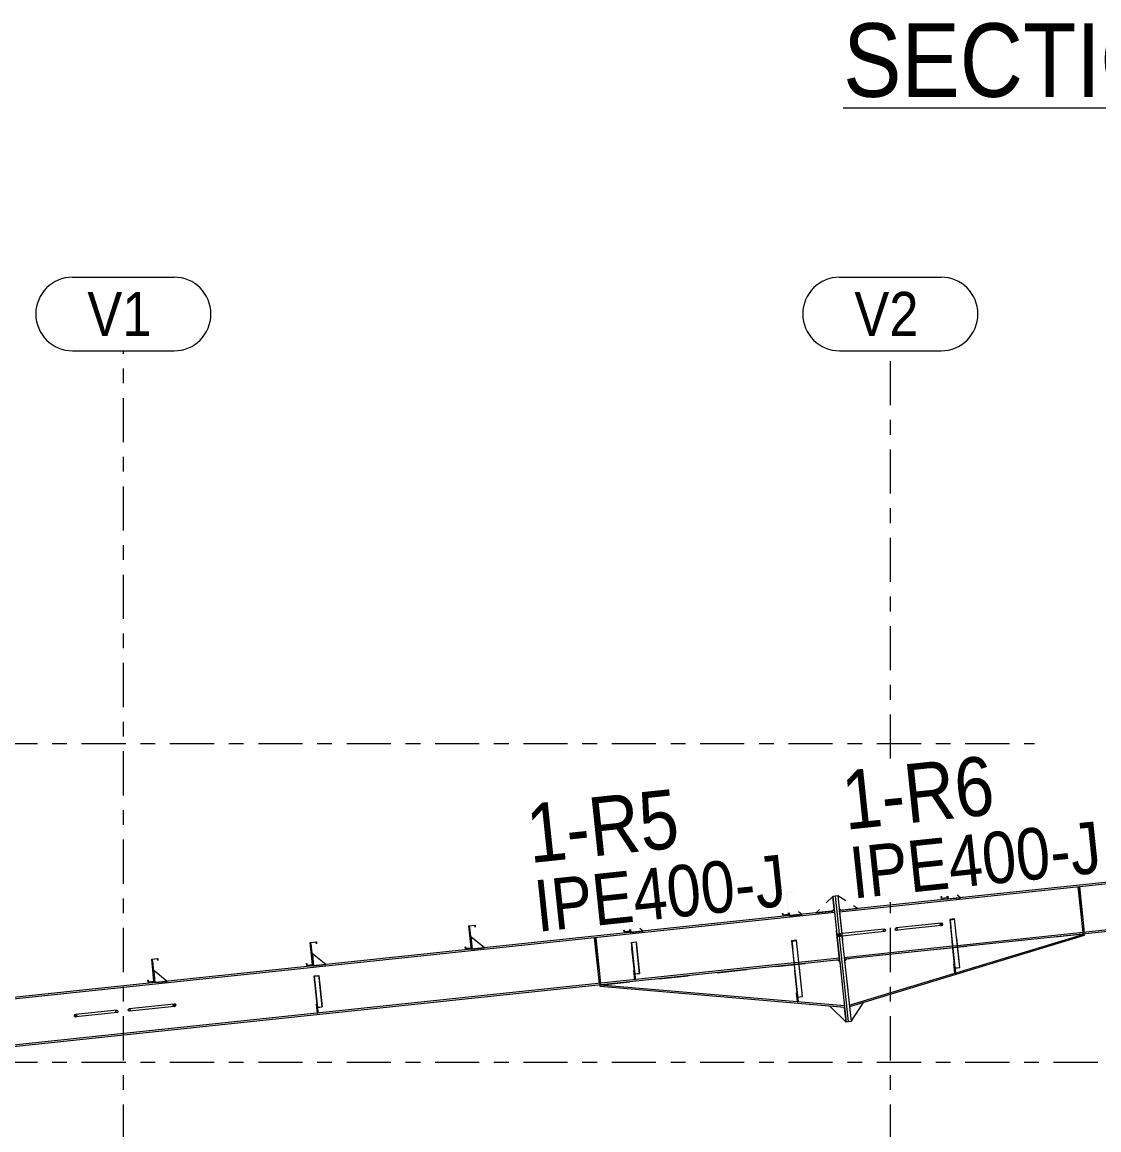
# Model space of a CAD drawing. Header units: millimetres. Extents: x -49 to 773, y -79 to 495.
# Drawn here: x 184 to 257.1, y 87.3 to 162.5 of the extents above; entities that cross this region are included whole.
import ezdxf

# ---------------------------------------------------------------- set-up
doc = ezdxf.new("R2010")
doc.units = ezdxf.units.MM
for name, pattern in [('XKITLINE00', [0]), ('XKITLINE02', [4, 2, -2]), ('XKITLINE03', [6, 3, -1, 1, -1])]:
    doc.linetypes.add(name, pattern=pattern)
for name, color, linetype, lineweight in [('OtherObjectType', 7, 'Continuous', 0), ('Part', 2, 'Continuous', 0), ('PartMark', 7, 'Continuous', 0), ('S-grid', 1, 'Continuous', 0)]:
    doc.layers.add(name, color=color, linetype=linetype, lineweight=lineweight)
doc.styles.add('ARIAL', font='ARIAL.TTF')

# ---------------------------------------------------------------- blocks, each defined once
blk = doc.blocks.new('*A5')
at = {"layer": 'Part'}
blk.add_hatch(color=3, dxfattribs=at).paths.add_polyline_path([(203.784, 97.74), (204.115, 97.775), (204.117, 97.754), (203.802, 97.721), (203.844, 97.322), (203.828, 97.32)], flags=17)
blk = doc.blocks.new('*A6')
at = {"layer": 'Part'}
blk.add_hatch(color=3, dxfattribs=at).paths.add_polyline_path([(236.211, 100.135), (236.543, 100.17), (236.546, 100.141), (236.231, 100.108), (236.288, 99.565), (236.272, 99.563)], flags=17)
blk = doc.blocks.new('*A7')
at = {"layer": 'Part'}
blk.add_hatch(color=3, dxfattribs=at).paths.add_polyline_path([(225.331, 100.013), (225.662, 100.048), (225.664, 100.027), (225.35, 99.994), (225.392, 99.595), (225.375, 99.593)], flags=17)
blk = doc.blocks.new('*A8')
at = {"layer": 'Part'}
blk.add_hatch(color=3, dxfattribs=at).paths.add_polyline_path([(246.952, 101.584), (247.283, 101.619), (247.286, 101.593), (246.971, 101.56), (247.023, 101.066), (247.007, 101.064)], flags=17)
blk = doc.blocks.new('*A29')
at = {"layer": 'Part'}
blk.add_hatch(color=3, dxfattribs=at).paths.add_polyline_path([(246.624, 104.554), (247.038, 104.598), (247.051, 104.474), (247.036, 104.472), (247.025, 104.582), (246.64, 104.541), (246.798, 103.048), (246.383, 103.004), (246.37, 103.128), (246.385, 103.13), (246.396, 103.02), (246.781, 103.061)], flags=17)
blk = doc.blocks.new('*A30')
at = {"layer": 'Part'}
blk.add_hatch(color=3, dxfattribs=at).paths.add_polyline_path([(246.624, 104.554), (247.038, 104.598), (247.051, 104.474), (247.036, 104.472), (247.025, 104.582), (246.64, 104.541), (246.798, 103.048), (246.383, 103.004), (246.37, 103.128), (246.385, 103.13), (246.396, 103.02), (246.781, 103.061)], flags=17)
blk = doc.blocks.new('*A31')
at = {"layer": 'Part'}
blk.add_hatch(color=3, dxfattribs=at).paths.add_polyline_path([(235.85, 103.418), (236.264, 103.462), (236.277, 103.337), (236.263, 103.336), (236.251, 103.445), (235.866, 103.405), (236.024, 101.911), (235.61, 101.868), (235.596, 101.992), (235.611, 101.993), (235.623, 101.884), (236.007, 101.925)], flags=17)
blk = doc.blocks.new('*A32')
at = {"layer": 'Part'}
blk.add_hatch(color=3, dxfattribs=at).paths.add_polyline_path([(235.85, 103.418), (236.264, 103.462), (236.277, 103.337), (236.263, 103.336), (236.251, 103.445), (235.866, 103.405), (236.024, 101.911), (235.61, 101.868), (235.596, 101.992), (235.611, 101.993), (235.623, 101.884), (236.007, 101.925)], flags=17)
blk = doc.blocks.new('*A33')
at = {"layer": 'Part'}
blk.add_hatch(color=3, dxfattribs=at).paths.add_polyline_path([(225.076, 102.282), (225.491, 102.325), (225.504, 102.201), (225.489, 102.199), (225.477, 102.309), (225.093, 102.268), (225.25, 100.775), (224.836, 100.731), (224.823, 100.856), (224.838, 100.857), (224.849, 100.748), (225.234, 100.788)], flags=17)
blk = doc.blocks.new('*A34')
at = {"layer": 'Part'}
blk.add_hatch(color=3, dxfattribs=at).paths.add_polyline_path([(225.076, 102.282), (225.491, 102.325), (225.504, 102.201), (225.489, 102.199), (225.477, 102.309), (225.093, 102.268), (225.25, 100.775), (224.836, 100.731), (224.823, 100.856), (224.838, 100.857), (224.849, 100.748), (225.234, 100.788)], flags=17)
blk = doc.blocks.new('*A35')
at = {"layer": 'Part'}
blk.add_hatch(color=3, dxfattribs=at).paths.add_polyline_path([(214.303, 101.145), (214.717, 101.189), (214.73, 101.065), (214.715, 101.063), (214.704, 101.173), (214.319, 101.132), (214.477, 99.639), (214.062, 99.595), (214.049, 99.719), (214.064, 99.721), (214.076, 99.611), (214.46, 99.652)], flags=17)
blk = doc.blocks.new('*A36')
at = {"layer": 'Part'}
blk.add_hatch(color=3, dxfattribs=at).paths.add_polyline_path([(214.303, 101.145), (214.717, 101.189), (214.73, 101.065), (214.715, 101.063), (214.704, 101.173), (214.319, 101.132), (214.477, 99.639), (214.062, 99.595), (214.049, 99.719), (214.064, 99.721), (214.076, 99.611), (214.46, 99.652)], flags=17)
blk = doc.blocks.new('*A37')
at = {"layer": 'Part'}
blk.add_hatch(color=3, dxfattribs=at).paths.add_polyline_path([(203.529, 100.009), (203.944, 100.053), (203.957, 99.928), (203.942, 99.927), (203.93, 100.036), (203.546, 99.996), (203.703, 98.502), (203.289, 98.459), (203.276, 98.583), (203.291, 98.584), (203.302, 98.475), (203.687, 98.516)], flags=17)
blk = doc.blocks.new('*A38')
at = {"layer": 'Part'}
blk.add_hatch(color=3, dxfattribs=at).paths.add_polyline_path([(203.529, 100.009), (203.944, 100.053), (203.957, 99.928), (203.942, 99.927), (203.93, 100.036), (203.546, 99.996), (203.703, 98.502), (203.289, 98.459), (203.276, 98.583), (203.291, 98.584), (203.302, 98.475), (203.687, 98.516)], flags=17)
blk = doc.blocks.new('*A39')
at = {"layer": 'Part'}
blk.add_hatch(color=3, dxfattribs=at).paths.add_polyline_path([(192.756, 98.873), (193.17, 98.916), (193.183, 98.792), (193.168, 98.79), (193.157, 98.9), (192.772, 98.859), (192.93, 97.366), (192.515, 97.322), (192.502, 97.446), (192.517, 97.448), (192.529, 97.339), (192.913, 97.379)], flags=17)
blk = doc.blocks.new('*A40')
at = {"layer": 'Part'}
blk.add_hatch(color=3, dxfattribs=at).paths.add_polyline_path([(192.756, 98.873), (193.17, 98.916), (193.183, 98.792), (193.168, 98.79), (193.157, 98.9), (192.772, 98.859), (192.93, 97.366), (192.515, 97.322), (192.502, 97.446), (192.517, 97.448), (192.529, 97.339), (192.913, 97.379)], flags=17)
blk = doc.blocks.new('*A41')
at = {"layer": 'Part'}
blk.add_hatch(color=3, dxfattribs=at).paths.add_polyline_path([(194.292, 95.834), (194.371, 95.817), (194.409, 95.762), (194.383, 95.7), (194.309, 95.668), (194.23, 95.684), (194.192, 95.739), (194.218, 95.801)], flags=17)
blk = doc.blocks.new('*A42')
at = {"layer": 'Part'}
blk.add_hatch(color=3, dxfattribs=at).paths.add_polyline_path([(239.441, 100.596), (239.52, 100.58), (239.558, 100.524), (239.532, 100.462), (239.458, 100.43), (239.379, 100.446), (239.341, 100.502), (239.367, 100.563)], flags=17)
blk = doc.blocks.new('*A43')
at = {"layer": 'Part'}
blk.add_hatch(color=3, dxfattribs=at).paths.add_polyline_path([(246.375, 101.327), (246.454, 101.311), (246.492, 101.256), (246.466, 101.194), (246.392, 101.161), (246.313, 101.178), (246.276, 101.233), (246.301, 101.295)], flags=17)
blk = doc.blocks.new('*A48')
at = {"layer": 'Part'}
blk.add_hatch(color=3, dxfattribs=at).paths.add_polyline_path([(187.59, 95.127), (187.666, 95.11), (187.703, 95.055), (187.678, 94.993), (187.607, 94.961), (187.531, 94.977), (187.495, 95.033), (187.519, 95.095)], flags=17)
blk = doc.blocks.new('*A398')
at = {"layer": 'S-grid', "color": 1, "linetype": 'XKITLINE03', "lineweight": 0}
blk.add_line((-10, 113.542), (252.703, 113.542), dxfattribs=at)
blk = doc.blocks.new('*A399')
at = {"layer": 'S-grid', "color": 1, "linetype": 'XKITLINE03', "lineweight": 0}
blk.add_line((-10, 91.875), (568.216, 91.875), dxfattribs=at)
blk = doc.blocks.new('*A401')
at = {"layer": 'Part', "color": 2, "linetype": 'XKITLINE00', "lineweight": 0}
for p, q in [((312.084, 109.85), (239.45, 102.189)), ((312.095, 109.742), (239.462, 102.081)), ((312.093, 109.767), (312.095, 109.742)), ((312.422, 106.643), (247.476, 99.793)), ((312.434, 106.535), (247.487, 99.685)), ((312.422, 106.643), (312.434, 106.535)), ((247.145, 99.758), (239.788, 98.982)), ((247.156, 99.65), (239.8, 98.874))]:
    blk.add_line(p, q, dxfattribs=at)
at = {"layer": 'Part', "color": 7, "linetype": 'XKITLINE02', "lineweight": 0}
for p, q in [((312.084, 109.85), (312.093, 109.767)), ((312.095, 109.742), (312.422, 106.643)), ((239.45, 102.189), (239.8, 98.874)), ((247.476, 99.793), (247.145, 99.758)), ((247.487, 99.685), (247.156, 99.65))]:
    blk.add_line(p, q, dxfattribs=at)
blk = doc.blocks.new('*A448')
at = {"layer": 'S-grid', "color": 1, "linetype": 'XKITLINE03', "lineweight": 0}
for p, q in [((242.917, 112.509), (242.917, 140.208)), ((242.917, -10), (242.917, 102.756))]:
    blk.add_line(p, q, dxfattribs=at)
at = {"layer": 'S-grid', "color": 3, "style": 'ARIAL', "width": 0.85}
blk.add_text('V2', height=3, dxfattribs=at).set_placement((240.47, 141.208))
blk = doc.blocks.new('*A449')
at = {"layer": 'S-grid', "color": 1, "linetype": 'XKITLINE03', "lineweight": 0}
blk.add_line((190.833, -10), (190.833, 140.208), dxfattribs=at)
at = {"layer": 'S-grid', "color": 3, "style": 'ARIAL', "width": 0.85}
blk.add_text('V1', height=3, dxfattribs=at).set_placement((188.386, 141.208))
blk = doc.blocks.new('*A452')
at = {"layer": 'Part', "color": 2, "linetype": 'XKITLINE00', "lineweight": 0}
blk.add_line((215.356, 99.647), (214.44, 100.389), dxfattribs=at)
at = {"layer": 'Part', "color": 7, "linetype": 'XKITLINE02', "lineweight": 0}
for p, q in [((214.44, 100.389), (214.527, 99.56)), ((214.527, 99.56), (215.356, 99.647))]:
    blk.add_line(p, q, dxfattribs=at)
blk = doc.blocks.new('*A453')
at = {"layer": 'Part', "color": 2, "linetype": 'XKITLINE00', "lineweight": 0}
for p, q in [((203.784, 97.74), (204.115, 97.775)), ((203.828, 97.32), (203.784, 97.74)), ((203.802, 97.721), (204.117, 97.754)), ((204.052, 95.354), (203.802, 97.721)), ((203.828, 97.32), (203.844, 97.322)), ((203.828, 97.32), (204.012, 95.574)), ((204.115, 97.775), (204.341, 95.635)), ((204.026, 95.602), (204.341, 95.635)), ((204.036, 95.352), (204.052, 95.354))]:
    blk.add_line(p, q, dxfattribs=at)
at = {"layer": 'Part', "color": 7, "linetype": 'XKITLINE02', "lineweight": 0}
for p, q in [((204.008, 95.614), (204.339, 95.649)), ((204.012, 95.574), (204.036, 95.352))]:
    blk.add_line(p, q, dxfattribs=at)
blk = doc.blocks.new('*A454')
at = {"layer": 'Part', "color": 7, "linetype": 'XKITLINE02', "lineweight": 0}
for p, q in [((204.036, 95.352), (203.784, 97.74)), ((204.052, 95.354), (203.802, 97.721)), ((204.341, 95.635), (204.115, 97.775)), ((204.008, 95.614), (204.339, 95.649)), ((204.026, 95.602), (204.341, 95.635)), ((204.036, 95.352), (204.052, 95.354))]:
    blk.add_line(p, q, dxfattribs=at)
blk = doc.blocks.new('*A455')
at = {"layer": 'Part', "color": 2, "linetype": 'XKITLINE00', "lineweight": 0}
for p, q in [((203.943, 95.829), (203.985, 95.834)), ((204.009, 95.208), (203.943, 95.829)), ((204.012, 95.574), (204.05, 95.212))]:
    blk.add_line(p, q, dxfattribs=at)
at = {"layer": 'Part', "color": 7, "linetype": 'XKITLINE02', "lineweight": 0}
for p, q in [((203.985, 95.834), (204.012, 95.574)), ((203.996, 95.332), (204.037, 95.336)), ((204.05, 95.212), (204.009, 95.208))]:
    blk.add_line(p, q, dxfattribs=at)
blk = doc.blocks.new('*A456')
at = {"layer": 'Part', "color": 7, "linetype": 'XKITLINE02', "lineweight": 0}
for p, q in [((203.985, 95.834), (203.943, 95.829)), ((203.943, 95.829), (204.009, 95.208)), ((204.05, 95.212), (203.985, 95.834)), ((203.996, 95.332), (204.037, 95.336)), ((204.009, 95.208), (204.05, 95.212))]:
    blk.add_line(p, q, dxfattribs=at)
blk = doc.blocks.new('*A457')
at = {"layer": 'Part', "color": 2, "linetype": 'XKITLINE00', "lineweight": 0}
for p, q in [((203.596, 99.915), (203.555, 99.911)), ((203.753, 98.424), (203.596, 99.915)), ((203.703, 98.502), (203.712, 98.419))]:
    blk.add_line(p, q, dxfattribs=at)
at = {"layer": 'Part', "color": 7, "linetype": 'XKITLINE02', "lineweight": 0}
for p, q in [((203.555, 99.911), (203.703, 98.502)), ((203.712, 98.419), (203.753, 98.424))]:
    blk.add_line(p, q, dxfattribs=at)
blk = doc.blocks.new('*A458')
at = {"layer": 'Part', "color": 2, "linetype": 'XKITLINE00', "lineweight": 0}
blk.add_line((204.582, 98.511), (203.666, 99.252), dxfattribs=at)
at = {"layer": 'Part', "color": 7, "linetype": 'XKITLINE02', "lineweight": 0}
for p, q in [((203.666, 99.252), (203.753, 98.424)), ((203.753, 98.424), (204.582, 98.511))]:
    blk.add_line(p, q, dxfattribs=at)
blk = doc.blocks.new('*A459')
at = {"layer": 'Part', "color": 2, "linetype": 'XKITLINE00', "lineweight": 0}
for p, q in [((192.823, 98.779), (192.781, 98.775)), ((192.98, 97.287), (192.823, 98.779)), ((192.93, 97.366), (192.938, 97.283))]:
    blk.add_line(p, q, dxfattribs=at)
at = {"layer": 'Part', "color": 7, "linetype": 'XKITLINE02', "lineweight": 0}
for p, q in [((192.781, 98.775), (192.93, 97.366)), ((192.938, 97.283), (192.98, 97.287))]:
    blk.add_line(p, q, dxfattribs=at)
blk = doc.blocks.new('*A460')
at = {"layer": 'Part', "color": 2, "linetype": 'XKITLINE00', "lineweight": 0}
blk.add_line((193.809, 97.375), (192.892, 98.116), dxfattribs=at)
at = {"layer": 'Part', "color": 7, "linetype": 'XKITLINE02', "lineweight": 0}
for p, q in [((192.892, 98.116), (192.98, 97.287)), ((192.98, 97.287), (193.809, 97.375))]:
    blk.add_line(p, q, dxfattribs=at)
blk = doc.blocks.new('*A461')
at = {"layer": 'Part', "color": 7, "linetype": 'XKITLINE02', "lineweight": 0}
for p, q in [((223.211, 97.124), (239.347, 98.826)), ((239.481, 98.718), (239.809, 95.607))]:
    blk.add_line(p, q, dxfattribs=at)
at = {"layer": 'Part', "color": 2, "linetype": 'XKITLINE00', "lineweight": 0}
for p, q in [((239.347, 98.826), (239.481, 98.718)), ((223.202, 97.016), (223.211, 97.124)), ((239.798, 95.717), (223.211, 97.124)), ((239.809, 95.607), (223.202, 97.016))]:
    blk.add_line(p, q, dxfattribs=at)
blk = doc.blocks.new('*A462')
at = {"layer": 'Part', "color": 7, "linetype": 'XKITLINE02', "lineweight": 0}
for p, q in [((256.057, 100.589), (239.921, 98.887)), ((239.813, 98.753), (240.141, 95.642))]:
    blk.add_line(p, q, dxfattribs=at)
at = {"layer": 'Part', "color": 2, "linetype": 'XKITLINE00', "lineweight": 0}
for p, q in [((240.129, 95.752), (256.057, 100.589)), ((256.089, 100.485), (240.141, 95.642)), ((256.057, 100.589), (256.089, 100.485)), ((239.921, 98.887), (239.813, 98.753))]:
    blk.add_line(p, q, dxfattribs=at)
blk = doc.blocks.new('*A463')
at = {"layer": 'Part', "color": 2, "linetype": 'XKITLINE00', "lineweight": 0}
for p, q in [((236.542, 96.601), (236.584, 96.605)), ((236.607, 95.987), (236.542, 96.601)), ((236.604, 96.41), (236.649, 95.984))]:
    blk.add_line(p, q, dxfattribs=at)
at = {"layer": 'Part', "color": 7, "linetype": 'XKITLINE02', "lineweight": 0}
for p, q in [((236.584, 96.605), (236.604, 96.41)), ((236.595, 96.104), (236.636, 96.108)), ((236.607, 95.987), (236.608, 95.979)), ((236.649, 95.984), (236.608, 95.979))]:
    blk.add_line(p, q, dxfattribs=at)
blk = doc.blocks.new('*A464')
at = {"layer": 'Part', "color": 7, "linetype": 'XKITLINE02', "lineweight": 0}
for p, q in [((236.584, 96.605), (236.542, 96.601)), ((236.542, 96.601), (236.608, 95.979)), ((236.649, 95.984), (236.584, 96.605)), ((236.595, 96.104), (236.636, 96.108)), ((236.608, 95.979), (236.649, 95.984))]:
    blk.add_line(p, q, dxfattribs=at)
blk = doc.blocks.new('*A465')
at = {"layer": 'Part', "color": 2, "linetype": 'XKITLINE00', "lineweight": 0}
for p, q in [((225.49, 98.102), (225.532, 98.106)), ((225.556, 97.48), (225.49, 98.102)), ((225.559, 97.847), (225.597, 97.485))]:
    blk.add_line(p, q, dxfattribs=at)
at = {"layer": 'Part', "color": 7, "linetype": 'XKITLINE02', "lineweight": 0}
for p, q in [((225.532, 98.106), (225.559, 97.847)), ((225.543, 97.605), (225.584, 97.609)), ((225.597, 97.485), (225.556, 97.48))]:
    blk.add_line(p, q, dxfattribs=at)
blk = doc.blocks.new('*A466')
at = {"layer": 'Part', "color": 7, "linetype": 'XKITLINE02', "lineweight": 0}
for p, q in [((225.532, 98.106), (225.49, 98.102)), ((225.49, 98.102), (225.556, 97.48)), ((225.597, 97.485), (225.532, 98.106)), ((225.543, 97.605), (225.584, 97.609)), ((225.556, 97.48), (225.597, 97.485))]:
    blk.add_line(p, q, dxfattribs=at)
blk = doc.blocks.new('*A467')
at = {"layer": 'Part', "color": 7, "linetype": 'XKITLINE02', "lineweight": 0}
for p, q in [((241.098, 95.932), (240.141, 95.642)), ((240.141, 95.642), (240.246, 94.647))]:
    blk.add_line(p, q, dxfattribs=at)
at = {"layer": 'Part', "color": 2, "linetype": 'XKITLINE00', "lineweight": 0}
blk.add_line((240.246, 94.647), (241.098, 95.932), dxfattribs=at)
blk = doc.blocks.new('*A468')
at = {"layer": 'Part', "color": 2, "linetype": 'XKITLINE00', "lineweight": 0}
blk.add_line((238.813, 95.691), (239.914, 94.612), dxfattribs=at)
at = {"layer": 'Part', "color": 7, "linetype": 'XKITLINE02', "lineweight": 0}
for p, q in [((239.809, 95.607), (238.813, 95.691)), ((239.914, 94.612), (239.809, 95.607))]:
    blk.add_line(p, q, dxfattribs=at)
blk = doc.blocks.new('*A469')
at = {"layer": 'Part', "color": 7, "linetype": 'XKITLINE02', "lineweight": 0}
for p, q in [((222.832, 100.327), (222.915, 100.336)), ((222.845, 100.203), (222.928, 100.212)), ((223.146, 97.352), (223.228, 97.361)), ((223.159, 97.228), (223.242, 97.236))]:
    blk.add_line(p, q, dxfattribs=at)
at = {"layer": 'Part', "color": 2, "linetype": 'XKITLINE00', "lineweight": 0}
for p, q in [((223.159, 97.228), (222.832, 100.327)), ((222.915, 100.336), (223.242, 97.236))]:
    blk.add_line(p, q, dxfattribs=at)
blk = doc.blocks.new('*A470')
at = {"layer": 'Part', "color": 7, "linetype": 'XKITLINE02', "lineweight": 0}
for p, q in [((222.832, 100.327), (222.915, 100.336)), ((222.832, 100.327), (223.159, 97.228)), ((222.845, 100.203), (222.928, 100.212)), ((222.915, 100.336), (223.242, 97.236)), ((223.228, 97.361), (223.146, 97.352)), ((223.242, 97.236), (223.159, 97.228))]:
    blk.add_line(p, q, dxfattribs=at)
blk = doc.blocks.new('*A471')
at = {"layer": 'Part', "color": 2, "linetype": 'XKITLINE00', "lineweight": 0}
for p, q in [((236.543, 100.17), (236.211, 100.135)), ((236.211, 100.135), (236.604, 96.41)), ((236.231, 100.108), (236.546, 100.141)), ((236.231, 100.108), (236.288, 99.565)), ((236.947, 96.334), (236.543, 100.17)), ((236.288, 99.565), (236.272, 99.563)), ((236.652, 96.118), (236.288, 99.565)), ((236.632, 96.301), (236.947, 96.334)), ((236.635, 96.117), (236.652, 96.118))]:
    blk.add_line(p, q, dxfattribs=at)
at = {"layer": 'Part', "color": 7, "linetype": 'XKITLINE02', "lineweight": 0}
for p, q in [((236.604, 96.41), (236.635, 96.117)), ((236.615, 96.309), (236.946, 96.344))]:
    blk.add_line(p, q, dxfattribs=at)
blk = doc.blocks.new('*A472')
at = {"layer": 'Part', "color": 7, "linetype": 'XKITLINE02', "lineweight": 0}
for p, q in [((236.635, 96.117), (236.211, 100.135)), ((236.652, 96.118), (236.231, 100.108)), ((236.947, 96.334), (236.543, 100.17)), ((236.615, 96.309), (236.946, 96.344)), ((236.632, 96.301), (236.947, 96.334)), ((236.635, 96.117), (236.652, 96.118))]:
    blk.add_line(p, q, dxfattribs=at)
blk = doc.blocks.new('*A473')
at = {"layer": 'Part', "color": 7, "linetype": 'XKITLINE02', "lineweight": 0}
for p, q in [((236.012, 102.027), (236.024, 101.911)), ((236.033, 101.828), (236.074, 101.833))]:
    blk.add_line(p, q, dxfattribs=at)
at = {"layer": 'Part', "color": 2, "linetype": 'XKITLINE00', "lineweight": 0}
for p, q in [((236.024, 101.911), (236.033, 101.828)), ((236.074, 101.833), (236.053, 102.032))]:
    blk.add_line(p, q, dxfattribs=at)
blk = doc.blocks.new('*A474')
at = {"layer": 'Part', "color": 7, "linetype": 'XKITLINE02', "lineweight": 0}
for p, q in [((236.053, 102.032), (236.074, 101.833)), ((236.074, 101.833), (236.903, 101.92))]:
    blk.add_line(p, q, dxfattribs=at)
at = {"layer": 'Part', "color": 2, "linetype": 'XKITLINE00', "lineweight": 0}
blk.add_line((236.903, 101.92), (236.683, 102.098), dxfattribs=at)
blk = doc.blocks.new('*A475')
at = {"layer": 'Part', "color": 2, "linetype": 'XKITLINE00', "lineweight": 0}
for p, q in [((225.331, 100.013), (225.662, 100.048)), ((225.375, 99.593), (225.331, 100.013)), ((225.664, 100.027), (225.35, 99.994)), ((225.35, 99.994), (225.392, 99.595)), ((225.392, 99.595), (225.375, 99.593)), ((225.375, 99.593), (225.559, 97.847)), ((225.599, 97.626), (225.392, 99.595)), ((225.662, 100.048), (225.888, 97.908)), ((225.573, 97.875), (225.888, 97.908)), ((225.583, 97.625), (225.599, 97.626))]:
    blk.add_line(p, q, dxfattribs=at)
at = {"layer": 'Part', "color": 7, "linetype": 'XKITLINE02', "lineweight": 0}
for p, q in [((225.555, 97.886), (225.887, 97.921)), ((225.559, 97.847), (225.583, 97.625))]:
    blk.add_line(p, q, dxfattribs=at)
blk = doc.blocks.new('*A476')
at = {"layer": 'Part', "color": 7, "linetype": 'XKITLINE02', "lineweight": 0}
for p, q in [((225.583, 97.625), (225.331, 100.013)), ((225.599, 97.626), (225.35, 99.994)), ((225.888, 97.908), (225.662, 100.048)), ((225.555, 97.886), (225.887, 97.921)), ((225.573, 97.875), (225.888, 97.908)), ((225.583, 97.625), (225.599, 97.626))]:
    blk.add_line(p, q, dxfattribs=at)
blk = doc.blocks.new('*A477')
at = {"layer": 'Part', "color": 7, "linetype": 'XKITLINE02', "lineweight": 0}
for p, q in [((225.238, 100.891), (225.25, 100.775)), ((225.259, 100.692), (225.301, 100.696))]:
    blk.add_line(p, q, dxfattribs=at)
at = {"layer": 'Part', "color": 2, "linetype": 'XKITLINE00', "lineweight": 0}
for p, q in [((225.301, 100.696), (225.28, 100.895)), ((225.25, 100.775), (225.259, 100.692))]:
    blk.add_line(p, q, dxfattribs=at)
blk = doc.blocks.new('*A478')
at = {"layer": 'Part', "color": 7, "linetype": 'XKITLINE02', "lineweight": 0}
for p, q in [((225.28, 100.895), (225.301, 100.696)), ((225.301, 100.696), (226.129, 100.784))]:
    blk.add_line(p, q, dxfattribs=at)
at = {"layer": 'Part', "color": 2, "linetype": 'XKITLINE00', "lineweight": 0}
blk.add_line((226.129, 100.784), (225.909, 100.962), dxfattribs=at)
blk = doc.blocks.new('*A479')
at = {"layer": 'Part', "color": 2, "linetype": 'XKITLINE00', "lineweight": 0}
for p, q in [((239.345, 103.183), (239.18, 103.166)), ((239.18, 103.166), (239.451, 100.597)), ((239.345, 103.183), (239.616, 100.614)), ((240.08, 94.63), (239.468, 100.431)), ((239.634, 100.449), (240.246, 94.647)), ((240.246, 94.647), (240.08, 94.63))]:
    blk.add_line(p, q, dxfattribs=at)
at = {"layer": 'Part', "color": 7, "linetype": 'XKITLINE02', "lineweight": 0}
for p, q in [((239.451, 100.597), (239.468, 100.431)), ((239.616, 100.614), (239.634, 100.449))]:
    blk.add_line(p, q, dxfattribs=at)
blk = doc.blocks.new('*A480')
at = {"layer": 'Part', "color": 2, "linetype": 'XKITLINE00', "lineweight": 0}
for p, q in [((239.18, 103.166), (239.014, 103.148)), ((239.014, 103.148), (239.914, 94.612)), ((239.18, 103.166), (239.451, 100.597)), ((240.08, 94.63), (239.468, 100.431)), ((240.08, 94.63), (239.914, 94.612))]:
    blk.add_line(p, q, dxfattribs=at)
at = {"layer": 'Part', "color": 7, "linetype": 'XKITLINE02', "lineweight": 0}
blk.add_line((239.451, 100.597), (239.468, 100.431), dxfattribs=at)
blk = doc.blocks.new('*A481')
at = {"layer": 'Part', "color": 7, "linetype": 'XKITLINE02', "lineweight": 0}
for p, q in [((246.827, 103.168), (246.848, 102.969)), ((246.848, 102.969), (247.676, 103.057))]:
    blk.add_line(p, q, dxfattribs=at)
at = {"layer": 'Part', "color": 2, "linetype": 'XKITLINE00', "lineweight": 0}
blk.add_line((247.676, 103.057), (247.457, 103.234), dxfattribs=at)
blk = doc.blocks.new('*A482')
at = {"layer": 'Part', "color": 7, "linetype": 'XKITLINE02', "lineweight": 0}
for p, q in [((246.785, 103.164), (246.798, 103.048)), ((246.806, 102.965), (246.848, 102.969))]:
    blk.add_line(p, q, dxfattribs=at)
at = {"layer": 'Part', "color": 2, "linetype": 'XKITLINE00', "lineweight": 0}
for p, q in [((246.848, 102.969), (246.827, 103.168)), ((246.798, 103.048), (246.806, 102.965))]:
    blk.add_line(p, q, dxfattribs=at)
blk = doc.blocks.new('*A483')
at = {"layer": 'Part', "color": 7, "linetype": 'XKITLINE02', "lineweight": 0}
for p, q in [((247.271, 98.562), (247.229, 98.557)), ((247.229, 98.557), (247.295, 97.936)), ((247.336, 97.94), (247.271, 98.562)), ((247.282, 98.06), (247.323, 98.065)), ((247.295, 97.936), (247.336, 97.94))]:
    blk.add_line(p, q, dxfattribs=at)
blk = doc.blocks.new('*A484')
at = {"layer": 'Part', "color": 2, "linetype": 'XKITLINE00', "lineweight": 0}
for p, q in [((247.229, 98.557), (247.271, 98.562)), ((247.295, 97.936), (247.229, 98.557)), ((247.293, 98.349), (247.336, 97.94)), ((247.336, 97.94), (247.295, 97.936))]:
    blk.add_line(p, q, dxfattribs=at)
at = {"layer": 'Part', "color": 7, "linetype": 'XKITLINE02', "lineweight": 0}
for p, q in [((247.271, 98.562), (247.293, 98.349)), ((247.282, 98.06), (247.323, 98.065))]:
    blk.add_line(p, q, dxfattribs=at)
blk = doc.blocks.new('*A485')
at = {"layer": 'Part', "color": 7, "linetype": 'XKITLINE02', "lineweight": 0}
for p, q in [((247.322, 98.073), (246.952, 101.584)), ((247.633, 98.308), (247.283, 101.619)), ((247.339, 98.075), (246.971, 101.56)), ((247.3, 98.284), (247.631, 98.319)), ((247.318, 98.275), (247.633, 98.308)), ((247.322, 98.073), (247.339, 98.075))]:
    blk.add_line(p, q, dxfattribs=at)
blk = doc.blocks.new('*A486')
at = {"layer": 'Part', "color": 2, "linetype": 'XKITLINE00', "lineweight": 0}
for p, q in [((247.283, 101.619), (246.952, 101.584)), ((246.952, 101.584), (247.293, 98.349)), ((246.971, 101.56), (247.286, 101.593)), ((247.633, 98.308), (247.283, 101.619)), ((246.971, 101.56), (247.023, 101.066)), ((247.023, 101.066), (247.007, 101.064)), ((247.339, 98.075), (247.023, 101.066)), ((247.318, 98.275), (247.633, 98.308)), ((247.322, 98.073), (247.339, 98.075))]:
    blk.add_line(p, q, dxfattribs=at)
at = {"layer": 'Part', "color": 7, "linetype": 'XKITLINE02', "lineweight": 0}
for p, q in [((247.293, 98.349), (247.322, 98.073)), ((247.3, 98.284), (247.631, 98.319))]:
    blk.add_line(p, q, dxfattribs=at)
blk = doc.blocks.new('*A487')
at = {"layer": 'Part', "color": 2, "linetype": 'XKITLINE00', "lineweight": 0}
for p, q in [((239.014, 103.148), (238.559, 102.698)), ((238.103, 102.248), (237.876, 102.023)), ((238.994, 102.141), (239.106, 102.278))]:
    blk.add_line(p, q, dxfattribs=at)
at = {"layer": 'Part', "color": 7, "linetype": 'XKITLINE02', "lineweight": 0}
for p, q in [((239.106, 102.278), (239.014, 103.148)), ((237.876, 102.023), (238.994, 102.141))]:
    blk.add_line(p, q, dxfattribs=at)
blk = doc.blocks.new('*A488')
at = {"layer": 'Part', "color": 2, "linetype": 'XKITLINE00', "lineweight": 0}
for p, q in [((239.884, 102.838), (239.345, 103.183)), ((240.693, 102.32), (240.424, 102.493)), ((239.437, 102.313), (239.575, 102.202))]:
    blk.add_line(p, q, dxfattribs=at)
at = {"layer": 'Part', "color": 7, "linetype": 'XKITLINE02', "lineweight": 0}
for p, q in [((239.345, 103.183), (239.437, 102.313)), ((239.575, 102.202), (240.693, 102.32))]:
    blk.add_line(p, q, dxfattribs=at)
blk = doc.blocks.new('*A494')
at = {"layer": 'Part', "color": 7, "linetype": 'XKITLINE02', "lineweight": 0}
for p, q in [((255.677, 103.792), (255.76, 103.8)), ((255.677, 103.792), (256.004, 100.692)), ((255.69, 103.667), (255.773, 103.676)), ((255.76, 103.8), (256.087, 100.701)), ((256.074, 100.825), (255.991, 100.816)), ((256.087, 100.701), (256.004, 100.692))]:
    blk.add_line(p, q, dxfattribs=at)
blk = doc.blocks.new('*A495')
at = {"layer": 'Part', "color": 7, "linetype": 'XKITLINE02', "lineweight": 0}
for p, q in [((255.677, 103.792), (255.76, 103.8)), ((255.69, 103.667), (255.773, 103.676)), ((255.991, 100.816), (256.074, 100.825)), ((256.004, 100.692), (256.087, 100.701))]:
    blk.add_line(p, q, dxfattribs=at)
at = {"layer": 'Part', "color": 2, "linetype": 'XKITLINE00', "lineweight": 0}
for p, q in [((256.004, 100.692), (255.677, 103.792)), ((255.76, 103.8), (256.087, 100.701))]:
    blk.add_line(p, q, dxfattribs=at)
blk = doc.blocks.new('*A577')
at = {"layer": 'Part', "color": 2, "linetype": 'XKITLINE00', "lineweight": 0}
for p, q in [((239.119, 102.154), (139.836, 91.682)), ((239.13, 102.046), (139.972, 91.587)), ((236.371, 98.621), (150.514, 89.565)), ((239.457, 98.947), (236.702, 98.656)), ((239.468, 98.839), (236.714, 98.548)), ((236.382, 98.513), (150.525, 89.458)), ((150.182, 89.53), (143.867, 88.864)), ((150.194, 89.423), (144.003, 88.77))]:
    blk.add_line(p, q, dxfattribs=at)
at = {"layer": 'Part', "color": 7, "linetype": 'XKITLINE02', "lineweight": 0}
for p, q in [((239.468, 98.839), (239.119, 102.154)), ((236.702, 98.656), (236.371, 98.621)), ((236.714, 98.548), (236.382, 98.513)), ((144.003, 88.77), (139.836, 91.682)), ((150.514, 89.565), (150.182, 89.53)), ((150.525, 89.458), (150.194, 89.423))]:
    blk.add_line(p, q, dxfattribs=at)
blk = doc.blocks.new('*A580')
at = {"layer": 'Part', "color": 2, "linetype": 'XKITLINE00', "lineweight": 0}
for p, q in [((246.37, 103.128), (246.385, 103.13)), ((246.371, 103.12), (246.37, 103.128)), ((246.383, 103.004), (246.371, 103.12)), ((246.385, 103.13), (246.386, 103.122)), ((246.386, 103.122), (246.396, 103.02)), ((246.781, 103.061), (246.77, 103.162)), ((246.785, 103.164), (246.798, 103.048)), ((246.798, 103.048), (246.383, 103.004)), ((246.396, 103.02), (246.781, 103.061))]:
    blk.add_line(p, q, dxfattribs=at)
blk = doc.blocks.new('*A581')
at = {"layer": 'Part', "color": 2, "linetype": 'XKITLINE00', "lineweight": 0}
for p, q in [((246.37, 103.128), (246.385, 103.13)), ((246.371, 103.12), (246.37, 103.128)), ((246.383, 103.004), (246.371, 103.12)), ((246.385, 103.13), (246.386, 103.122)), ((246.386, 103.122), (246.396, 103.02)), ((246.781, 103.061), (246.77, 103.162)), ((246.785, 103.164), (246.798, 103.048)), ((246.798, 103.048), (246.383, 103.004)), ((246.396, 103.02), (246.781, 103.061))]:
    blk.add_line(p, q, dxfattribs=at)
blk = doc.blocks.new('*A582')
at = {"layer": 'Part', "color": 2, "linetype": 'XKITLINE00', "lineweight": 0}
for p, q in [((235.596, 101.992), (235.611, 101.993)), ((235.597, 101.984), (235.596, 101.992)), ((235.61, 101.868), (235.597, 101.984)), ((236.024, 101.911), (235.61, 101.868)), ((235.611, 101.993), (235.612, 101.985)), ((235.612, 101.985), (235.623, 101.884)), ((235.623, 101.884), (236.007, 101.925)), ((236.007, 101.925), (235.997, 102.026)), ((236.012, 102.027), (236.024, 101.911))]:
    blk.add_line(p, q, dxfattribs=at)
blk = doc.blocks.new('*A583')
at = {"layer": 'Part', "color": 2, "linetype": 'XKITLINE00', "lineweight": 0}
for p, q in [((235.596, 101.992), (235.611, 101.993)), ((235.597, 101.984), (235.596, 101.992)), ((235.61, 101.868), (235.597, 101.984)), ((236.024, 101.911), (235.61, 101.868)), ((235.611, 101.993), (235.612, 101.985)), ((235.612, 101.985), (235.623, 101.884)), ((235.623, 101.884), (236.007, 101.925)), ((236.007, 101.925), (235.997, 102.026)), ((236.012, 102.027), (236.024, 101.911))]:
    blk.add_line(p, q, dxfattribs=at)
blk = doc.blocks.new('*A584')
at = {"layer": 'Part', "color": 2, "linetype": 'XKITLINE00', "lineweight": 0}
for p, q in [((224.823, 100.856), (224.838, 100.857)), ((224.824, 100.847), (224.823, 100.856)), ((224.836, 100.731), (224.824, 100.847)), ((224.838, 100.857), (224.839, 100.849)), ((224.839, 100.849), (224.849, 100.748)), ((225.234, 100.788), (225.223, 100.889)), ((225.238, 100.891), (225.25, 100.775)), ((225.25, 100.775), (224.836, 100.731)), ((224.849, 100.748), (225.234, 100.788))]:
    blk.add_line(p, q, dxfattribs=at)
blk = doc.blocks.new('*A585')
at = {"layer": 'Part', "color": 2, "linetype": 'XKITLINE00', "lineweight": 0}
for p, q in [((224.823, 100.856), (224.838, 100.857)), ((224.824, 100.847), (224.823, 100.856)), ((224.836, 100.731), (224.824, 100.847)), ((224.838, 100.857), (224.839, 100.849)), ((224.839, 100.849), (224.849, 100.748)), ((225.234, 100.788), (225.223, 100.889)), ((225.238, 100.891), (225.25, 100.775)), ((225.25, 100.775), (224.836, 100.731)), ((224.849, 100.748), (225.234, 100.788))]:
    blk.add_line(p, q, dxfattribs=at)
blk = doc.blocks.new('*A586')
at = {"layer": 'Part', "color": 2, "linetype": 'XKITLINE00', "lineweight": 0}
for p, q in [((214.303, 101.145), (214.717, 101.189)), ((214.46, 99.652), (214.303, 101.145)), ((214.704, 101.173), (214.319, 101.132)), ((214.319, 101.132), (214.477, 99.639)), ((214.715, 101.063), (214.704, 101.173)), ((214.73, 101.065), (214.715, 101.063)), ((214.717, 101.189), (214.73, 101.065)), ((214.049, 99.719), (214.064, 99.721)), ((214.062, 99.595), (214.049, 99.719)), ((214.477, 99.639), (214.062, 99.595)), ((214.064, 99.721), (214.076, 99.611)), ((214.076, 99.611), (214.46, 99.652))]:
    blk.add_line(p, q, dxfattribs=at)
blk = doc.blocks.new('*A587')
at = {"layer": 'Part', "color": 2, "linetype": 'XKITLINE00', "lineweight": 0}
for p, q in [((214.303, 101.145), (214.717, 101.189)), ((214.46, 99.652), (214.303, 101.145)), ((214.704, 101.173), (214.319, 101.132)), ((214.319, 101.132), (214.477, 99.639)), ((214.715, 101.063), (214.704, 101.173)), ((214.73, 101.065), (214.715, 101.063)), ((214.717, 101.189), (214.73, 101.065)), ((214.049, 99.719), (214.064, 99.721)), ((214.062, 99.595), (214.049, 99.719)), ((214.477, 99.639), (214.062, 99.595)), ((214.064, 99.721), (214.076, 99.611)), ((214.076, 99.611), (214.46, 99.652))]:
    blk.add_line(p, q, dxfattribs=at)
blk = doc.blocks.new('*A588')
at = {"layer": 'Part', "color": 2, "linetype": 'XKITLINE00', "lineweight": 0}
for p, q in [((203.529, 100.009), (203.944, 100.053)), ((203.687, 98.516), (203.529, 100.009)), ((203.93, 100.036), (203.546, 99.996)), ((203.546, 99.996), (203.703, 98.502)), ((203.942, 99.927), (203.93, 100.036)), ((203.957, 99.928), (203.942, 99.927)), ((203.944, 100.053), (203.957, 99.928)), ((203.276, 98.583), (203.291, 98.584)), ((203.289, 98.459), (203.276, 98.583)), ((203.291, 98.584), (203.302, 98.475)), ((203.703, 98.502), (203.289, 98.459)), ((203.302, 98.475), (203.687, 98.516))]:
    blk.add_line(p, q, dxfattribs=at)
blk = doc.blocks.new('*A589')
at = {"layer": 'Part', "color": 2, "linetype": 'XKITLINE00', "lineweight": 0}
for p, q in [((203.529, 100.009), (203.944, 100.053)), ((203.687, 98.516), (203.529, 100.009)), ((203.93, 100.036), (203.546, 99.996)), ((203.546, 99.996), (203.703, 98.502)), ((203.942, 99.927), (203.93, 100.036)), ((203.957, 99.928), (203.942, 99.927)), ((203.944, 100.053), (203.957, 99.928)), ((203.276, 98.583), (203.291, 98.584)), ((203.289, 98.459), (203.276, 98.583)), ((203.291, 98.584), (203.302, 98.475)), ((203.703, 98.502), (203.289, 98.459)), ((203.302, 98.475), (203.687, 98.516))]:
    blk.add_line(p, q, dxfattribs=at)
blk = doc.blocks.new('*A590')
at = {"layer": 'Part', "color": 2, "linetype": 'XKITLINE00', "lineweight": 0}
for p, q in [((192.756, 98.873), (193.17, 98.916)), ((192.913, 97.379), (192.756, 98.873)), ((193.157, 98.9), (192.772, 98.859)), ((192.772, 98.859), (192.93, 97.366)), ((193.168, 98.79), (193.157, 98.9)), ((193.183, 98.792), (193.168, 98.79)), ((193.17, 98.916), (193.183, 98.792)), ((192.502, 97.446), (192.517, 97.448)), ((192.515, 97.322), (192.502, 97.446)), ((192.93, 97.366), (192.515, 97.322)), ((192.517, 97.448), (192.529, 97.339)), ((192.529, 97.339), (192.913, 97.379))]:
    blk.add_line(p, q, dxfattribs=at)
blk = doc.blocks.new('*A591')
at = {"layer": 'Part', "color": 2, "linetype": 'XKITLINE00', "lineweight": 0}
for p, q in [((192.756, 98.873), (193.17, 98.916)), ((192.913, 97.379), (192.756, 98.873)), ((193.157, 98.9), (192.772, 98.859)), ((192.772, 98.859), (192.93, 97.366)), ((193.168, 98.79), (193.157, 98.9)), ((193.183, 98.792), (193.168, 98.79)), ((193.17, 98.916), (193.183, 98.792)), ((192.502, 97.446), (192.517, 97.448)), ((192.515, 97.322), (192.502, 97.446)), ((192.93, 97.366), (192.515, 97.322)), ((192.517, 97.448), (192.529, 97.339)), ((192.529, 97.339), (192.913, 97.379))]:
    blk.add_line(p, q, dxfattribs=at)
blk = doc.blocks.new('*A592')
at = {"layer": 'Part', "color": 7, "linetype": 'XKITLINE02', "lineweight": 0}
for p, q in [((191.888, 95.58), (191.222, 95.51)), ((191.167, 95.42), (191.179, 95.481)), ((191.192, 95.364), (191.167, 95.42)), ((191.179, 95.481), (191.222, 95.51)), ((191.239, 95.344), (191.192, 95.364)), ((191.222, 95.51), (191.269, 95.49)), ((191.906, 95.414), (191.239, 95.344)), ((191.282, 95.373), (191.239, 95.344)), ((191.269, 95.49), (191.294, 95.434)), ((191.294, 95.434), (191.282, 95.373))]:
    blk.add_line(p, q, dxfattribs=at)
at = {"layer": 'Part', "color": 2, "linetype": 'XKITLINE00', "lineweight": 0}
for p, q in [((194.292, 95.834), (191.888, 95.58)), ((194.309, 95.668), (191.906, 95.414)), ((194.218, 95.801), (194.192, 95.739)), ((194.192, 95.739), (194.23, 95.684)), ((194.292, 95.834), (194.218, 95.801)), ((194.23, 95.684), (194.309, 95.668)), ((194.371, 95.817), (194.292, 95.834)), ((194.309, 95.668), (194.383, 95.7)), ((194.409, 95.762), (194.371, 95.817)), ((194.383, 95.7), (194.409, 95.762))]:
    blk.add_line(p, q, dxfattribs=at)
blk = doc.blocks.new('*A593')
at = {"layer": 'Part', "color": 2, "linetype": 'XKITLINE00', "lineweight": 0}
for p, q in [((241.844, 100.849), (239.441, 100.596)), ((239.367, 100.563), (239.341, 100.502)), ((239.341, 100.502), (239.379, 100.446)), ((239.441, 100.596), (239.367, 100.563)), ((239.379, 100.446), (239.458, 100.43)), ((239.52, 100.58), (239.441, 100.596)), ((241.862, 100.684), (239.458, 100.43)), ((239.458, 100.43), (239.532, 100.462)), ((239.558, 100.524), (239.52, 100.58)), ((239.532, 100.462), (239.558, 100.524))]:
    blk.add_line(p, q, dxfattribs=at)
at = {"layer": 'Part', "color": 7, "linetype": 'XKITLINE02', "lineweight": 0}
for p, q in [((242.511, 100.92), (241.844, 100.849)), ((242.456, 100.83), (242.468, 100.891)), ((242.481, 100.773), (242.456, 100.83)), ((242.468, 100.891), (242.511, 100.92)), ((242.511, 100.92), (242.558, 100.9)), ((242.558, 100.9), (242.583, 100.843)), ((242.583, 100.843), (242.571, 100.783)), ((242.528, 100.754), (241.862, 100.684)), ((242.528, 100.754), (242.481, 100.773)), ((242.571, 100.783), (242.528, 100.754))]:
    blk.add_line(p, q, dxfattribs=at)
blk = doc.blocks.new('*A594')
at = {"layer": 'Part', "color": 7, "linetype": 'XKITLINE02', "lineweight": 0}
for p, q in [((243.25, 100.914), (243.263, 100.974)), ((243.275, 100.857), (243.25, 100.914)), ((243.263, 100.974), (243.305, 101.003)), ((243.323, 100.838), (243.275, 100.857)), ((243.972, 101.074), (243.305, 101.003)), ((243.305, 101.003), (243.353, 100.984)), ((243.989, 100.908), (243.323, 100.838)), ((243.365, 100.867), (243.323, 100.838)), ((243.353, 100.984), (243.377, 100.927)), ((243.377, 100.927), (243.365, 100.867))]:
    blk.add_line(p, q, dxfattribs=at)
at = {"layer": 'Part', "color": 2, "linetype": 'XKITLINE00', "lineweight": 0}
for p, q in [((246.375, 101.327), (243.972, 101.074)), ((246.392, 101.161), (243.989, 100.908)), ((246.301, 101.295), (246.276, 101.233)), ((246.276, 101.233), (246.313, 101.178)), ((246.375, 101.327), (246.301, 101.295)), ((246.313, 101.178), (246.392, 101.161)), ((246.454, 101.311), (246.375, 101.327)), ((246.392, 101.161), (246.466, 101.194)), ((246.492, 101.256), (246.454, 101.311)), ((246.466, 101.194), (246.492, 101.256))]:
    blk.add_line(p, q, dxfattribs=at)
blk = doc.blocks.new('*A595')
at = {"layer": 'Part', "color": 2, "linetype": 'XKITLINE00', "lineweight": 0}
for p, q in [((214.37, 101.052), (214.328, 101.047)), ((214.527, 99.56), (214.37, 101.052)), ((214.477, 99.639), (214.486, 99.556))]:
    blk.add_line(p, q, dxfattribs=at)
at = {"layer": 'Part', "color": 7, "linetype": 'XKITLINE02', "lineweight": 0}
for p, q in [((214.328, 101.047), (214.477, 99.639)), ((214.486, 99.556), (214.527, 99.56))]:
    blk.add_line(p, q, dxfattribs=at)
blk = doc.blocks.new('*A609')
at = {"layer": 'Part', "color": 2, "linetype": 'XKITLINE00', "lineweight": 0}
for p, q in [((187.519, 95.095), (187.495, 95.033)), ((187.495, 95.033), (187.531, 94.977)), ((187.59, 95.127), (187.519, 95.095)), ((187.531, 94.977), (187.607, 94.961)), ((189.764, 95.356), (187.59, 95.127)), ((187.666, 95.11), (187.59, 95.127)), ((189.781, 95.19), (187.607, 94.961)), ((187.607, 94.961), (187.678, 94.993)), ((187.703, 95.055), (187.666, 95.11)), ((187.678, 94.993), (187.703, 95.055))]:
    blk.add_line(p, q, dxfattribs=at)
at = {"layer": 'Part', "color": 7, "linetype": 'XKITLINE02', "lineweight": 0}
for p, q in [((190.389, 95.422), (189.764, 95.356)), ((190.407, 95.256), (189.781, 95.19)), ((190.332, 95.332), (190.345, 95.393)), ((190.358, 95.276), (190.332, 95.332)), ((190.345, 95.393), (190.389, 95.422)), ((190.407, 95.256), (190.358, 95.276)), ((190.389, 95.422), (190.439, 95.403)), ((190.451, 95.285), (190.407, 95.256)), ((190.439, 95.403), (190.464, 95.346)), ((190.464, 95.346), (190.451, 95.285))]:
    blk.add_line(p, q, dxfattribs=at)
blk = doc.blocks.new('*A676')
at = {"layer": 'S-grid', "color": 1, "linetype": 'XKITLINE00', "lineweight": 0}
for p, q in [((239.47, 145.208), (246.364, 145.208)), ((239.47, 140.208), (246.364, 140.208))]:
    blk.add_line(p, q, dxfattribs=at)
for centre, start, end in [((239.47, 142.708), 90, 270), ((246.364, 142.708), 270, 90)]:
    blk.add_arc(centre, 2.5, start, end, dxfattribs=at)
blk = doc.blocks.new('*A677')
at = {"layer": 'S-grid', "color": 1, "linetype": 'XKITLINE00', "lineweight": 0}
for p, q in [((187.386, 145.208), (194.28, 145.208)), ((187.386, 140.208), (194.28, 140.208))]:
    blk.add_line(p, q, dxfattribs=at)
for centre, start, end in [((187.386, 142.708), 90, 270), ((194.28, 142.708), 270, 90)]:
    blk.add_arc(centre, 2.5, start, end, dxfattribs=at)
blk = doc.blocks.new('*A998')
at = {"layer": 'OtherObjectType', "color": 5, "linetype": 'XKITLINE00', "lineweight": 0}
blk.add_line((239.711, 156.708), (295.795, 156.708), dxfattribs=at)
at = {"layer": 'OtherObjectType', "color": 7, "style": 'ARIAL', "width": 0.85}
for s, p in [('SECTION GRID 1', (239.711, 157.458)), ('"', (293.429, 157.458))]:
    blk.add_text(s, height=5, dxfattribs=at).set_placement(p)
blk = doc.blocks.new('*A1941')
at = {"layer": 'PartMark', "color": 3, "style": 'ARIAL', "width": 0.85}
blk.add_text('1-R5', height=4, rotation=6.02179, dxfattribs=at).set_placement((218.463, 105.405))
at = {"layer": 'PartMark', "color": 7, "style": 'ARIAL', "width": 0.85}
blk.add_text('IPE400-J', height=3.5, rotation=6.02179, dxfattribs=at).set_placement((218.956, 100.731))
blk = doc.blocks.new('*A1942')
at = {"layer": 'PartMark', "color": 3, "style": 'ARIAL', "width": 0.85}
blk.add_text('1-R6', height=4, rotation=6.02179, dxfattribs=at).set_placement((239.878, 107.664))
at = {"layer": 'PartMark', "color": 7, "style": 'ARIAL', "width": 0.85}
blk.add_text('IPE400-J', height=3.5, rotation=6.02179, dxfattribs=at).set_placement((240.371, 102.99))

msp = doc.modelspace()

# ---------------------------------------------------------------- block references
at = {"lineweight": 0}
for name in ['*A998', '*A677', '*A676', '*A449', '*A448', '*A398', '*A1942', '*A1941', '*A401', '*A29', '*A30', '*A31', '*A32', '*A487', '*A480', '*A479', '*A488', '*A580', '*A581', '*A482', '*A481', '*A494', '*A495', '*A577', '*A33', '*A34', '*A582', '*A583', '*A473', '*A474', '*A8', '*A485', '*A486', '*A35', '*A36', '*A586', '*A587', '*A595', '*A584', '*A585', '*A477', '*A478', '*A593', '*A594', '*A43', '*A452', '*A469', '*A470', '*A6', '*A471', '*A472', '*A42', '*A462', '*A37', '*A38', '*A588', '*A589', '*A457', '*A7', '*A475', '*A476', '*A39', '*A40', '*A590', '*A591', '*A459', '*A458', '*A461', '*A460', '*A465', '*A466', '*A483', '*A484', '*A5', '*A453', '*A454', '*A463', '*A464', '*A592', '*A41', '*A455', '*A456', '*A468', '*A467', '*A609', '*A48', '*A399']:
    msp.add_blockref(name, (0, 0), dxfattribs=at)

doc.saveas('drawing.dxf')
